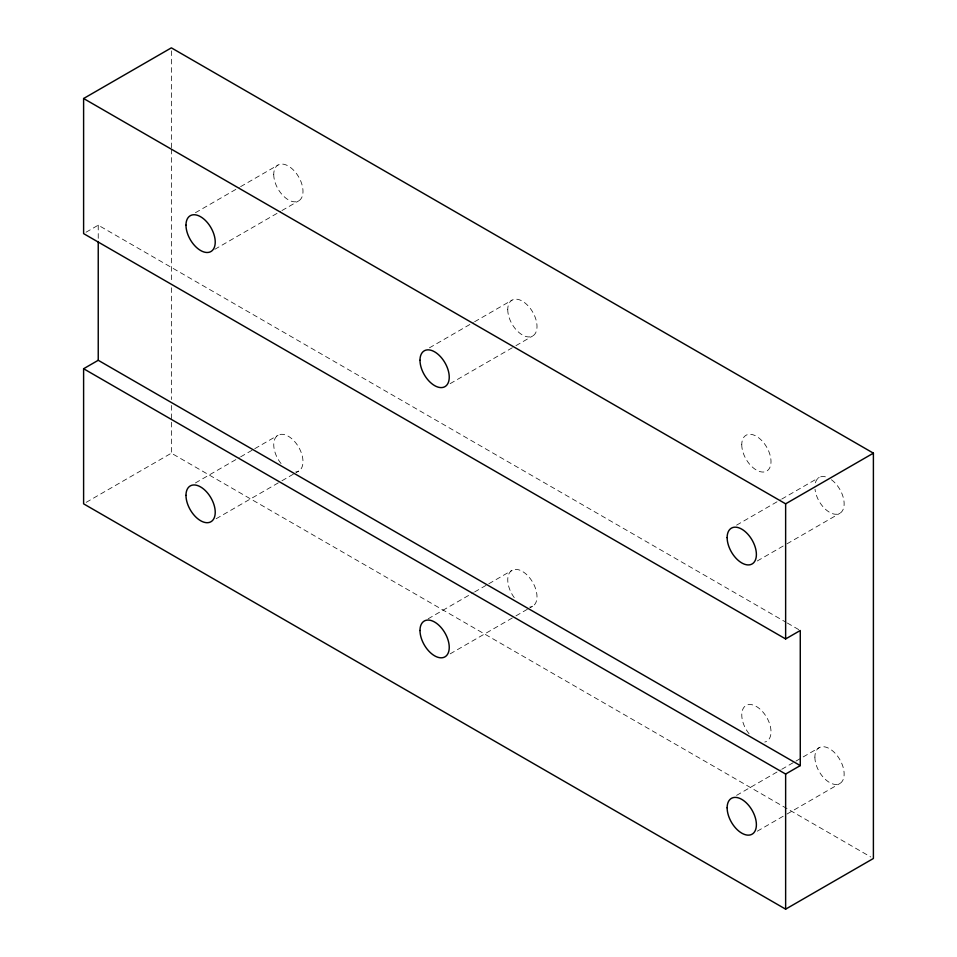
<?xml version="1.0" encoding="UTF-8"?>
<svg xmlns="http://www.w3.org/2000/svg" width="957" height="957" viewBox="0 0 957 957"><rect width="100%" height="100%" fill="white"/><g stroke="black" fill="none" stroke-linecap="round" stroke-linejoin="round"><path stroke-width="0.72" stroke-dasharray="4.79 3.59" d="M86.046 232.216L98.236 225.182L786.044 622.277M195.431 212.729L239.31 187.393M240.602 186.651L278.02 165.047M214.823 249.299L280.64 211.294M281.932 210.552L298.704 200.874M86.19 502.341L171.363 453.175L870.81 856.994M195.431 482.938L239.31 457.613M240.602 456.86L253.509 449.419M254.789 448.666L278.02 435.256M429.442 347.834L473.32 322.497M474.612 321.755L512.031 300.151M216.115 518.766L280.64 481.515M281.932 480.773L294.84 473.32M296.132 472.579L298.704 471.083M450.125 383.661L514.651 346.41M515.943 345.656L532.714 335.979M428.15 618.796L473.32 592.718M474.612 591.964L487.52 584.524M488.812 583.77L512.031 570.36M450.125 653.87L514.651 616.619M515.943 615.877L528.85 608.425M530.142 607.683L532.714 606.188M736.579 525.154L780.457 499.829M781.749 499.075L819.18 477.471M757.262 560.981L785.661 544.593M786.953 543.851L839.863 513.299M736.579 795.375L780.457 770.038M781.749 769.296L794.657 761.844M795.949 761.102L819.18 747.692M757.262 831.202L785.661 814.802M786.953 814.06L839.863 783.508M787.336 623.031L800.267 630.496M171.363 50.829L171.363 147.689M171.363 149.184L171.363 281.801M171.363 287.77L171.363 399.524M171.363 405.481L171.363 453.175M98.236 225.182L98.236 238.544M749.08 733.78A20.683 11.939 60 0 1 744.917 706.278A20.683 11.939 60 0 1 767.024 717.929A20.683 11.939 60 0 1 764.775 742.058M281.059 463.571A20.683 11.939 60 0 1 277.159 435.842A20.683 11.939 60 0 1 299.565 448.785A20.683 11.939 60 0 1 295.677 472.016M514.256 597.635A20.683 11.939 60 0 1 511.588 570.635A20.683 11.939 60 0 1 533.779 584.284A20.683 11.939 60 0 1 529.688 607.121M831.43 479.744A20.683 11.939 60 0 1 844.134 504.554A20.683 11.939 60 0 1 830.15 512.629A20.683 11.939 60 0 1 815.017 489.218M815.388 482.854A20.683 11.939 60 0 1 825.735 476.885M741.759 444.718A20.683 11.939 60 0 0 763.698 472.016A20.683 11.939 60 0 0 763.698 442.768A20.683 11.939 60 0 0 741.759 444.718M507.748 309.613A20.683 11.939 60 0 0 529.688 336.912A20.683 11.939 60 0 0 529.688 307.652A20.683 11.939 60 0 0 507.748 309.613M273.738 174.509A20.683 11.939 60 0 0 295.677 201.807A20.683 11.939 60 0 0 295.677 172.547A20.683 11.939 60 0 0 273.738 174.509M814.886 757.154A20.683 11.939 60 0 0 836.825 784.453A20.683 11.939 60 0 0 836.825 755.193A20.683 11.939 60 0 0 814.886 757.154"/><path stroke-width="1.44" d="M83.606 98.511L171.363 47.85L873.394 453.163L873.394 858.489L785.637 909.15L83.606 503.837L83.606 368.732L98.236 360.287L800.267 765.6L800.267 630.496L785.637 638.941L83.606 233.616L83.606 98.511L785.637 503.825L873.394 453.163M83.606 368.732L785.637 774.046L800.267 765.6M785.637 503.825L785.637 638.941M785.637 774.046L785.637 909.15M98.236 241.511L98.236 360.287M185.981 495.391A20.683 11.939 60 0 0 207.92 522.678A20.683 11.939 60 0 0 207.92 493.429A20.683 11.939 60 0 0 185.981 495.391M419.991 630.496A20.683 11.939 60 0 0 441.931 657.782A20.683 11.939 60 0 0 441.931 628.534A20.683 11.939 60 0 0 419.991 630.496M727.141 807.816A20.683 11.939 60 0 0 749.08 835.114A20.683 11.939 60 0 0 749.08 805.866A20.683 11.939 60 0 0 727.141 807.816M419.991 360.287A20.683 11.939 60 0 0 441.931 387.573A20.683 11.939 60 0 0 441.931 358.325A20.683 11.939 60 0 0 419.991 360.287M185.981 225.182A20.683 11.939 60 0 0 207.92 252.469A20.683 11.939 60 0 0 207.92 223.22A20.683 11.939 60 0 0 185.981 225.182M727.141 537.607A20.683 11.939 60 0 0 749.08 564.893A20.683 11.939 60 0 0 749.08 535.645A20.683 11.939 60 0 0 727.141 537.607"/></g></svg>
